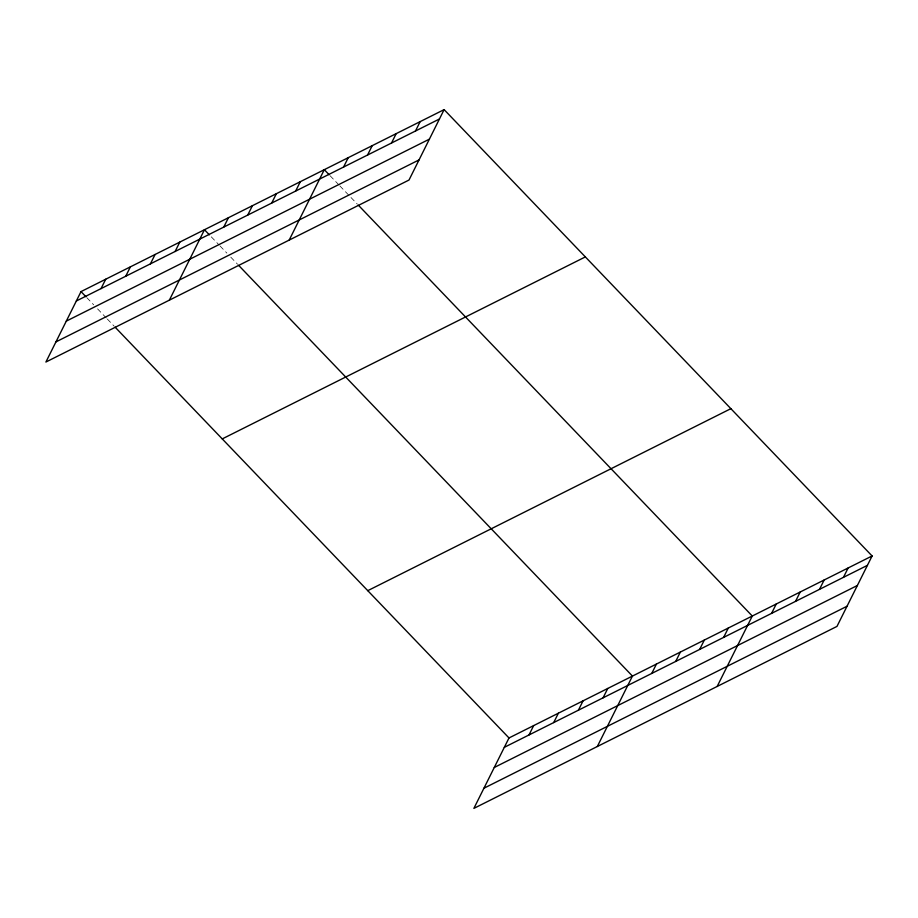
<?xml version="1.0" encoding="UTF-8"?>
<svg xmlns="http://www.w3.org/2000/svg" width="918" height="918" viewBox="0 0 918 918"><rect width="100%" height="100%" fill="white"/><g stroke="black" fill="none" stroke-linecap="round" stroke-linejoin="round"><path stroke-width="0.69" stroke-dasharray="4.59 3.44" d="M330.136 175.774L338.903 184.908M339.878 185.929L357.412 204.209M211.289 236.844L219.081 244.968M220.056 245.99L226.872 253.093M230.774 257.155L237.59 264.269M86.854 297.707L93.67 304.81M97.572 308.873L106.339 318.018M107.314 319.039L114.13 326.142"/><path stroke-width="1.38" d="M444.117 109.621L81.013 291.603L45.9 362.036L409.003 180.043L444.117 109.621L872.1 555.964L836.986 626.397L473.883 808.379L508.997 737.957L872.1 555.964M101.026 288.608L105.708 279.233M125.72 276.238L130.39 266.863M150.414 263.856L155.085 254.481M175.108 251.486L179.779 242.111M169.36 300.163L204.473 229.729L209.338 234.813M223.762 227.102L228.433 217.715M247.722 215.087L252.404 205.712M271.694 203.073L276.364 193.698M295.653 191.059L300.335 181.684M289.181 240.103L324.295 169.669L329.16 174.753M343.584 167.042L348.255 157.667M367.556 155.027L372.226 145.652M391.516 143.013L396.186 133.638M415.475 131.01L420.157 121.635M529.009 734.951L533.679 725.576M553.703 722.581L558.374 713.206M578.397 710.211L583.068 700.824M603.08 697.829L607.762 688.454M597.331 746.506L632.445 676.073L238.565 265.291M651.746 673.445L656.416 664.07M675.705 661.43L680.376 652.055M699.665 649.416L704.347 640.041M723.636 637.413L728.307 628.038M717.165 686.446L752.278 616.024L358.387 205.23M771.568 613.385L776.238 604.01M795.527 601.37L800.209 591.995M819.499 589.367L824.169 579.992M843.458 577.353L848.14 567.978M76.343 300.989L439.447 118.996M66.291 321.128L429.406 139.146M55.941 341.886L419.056 159.904M222.248 438.907L585.351 256.914M367.762 590.664L730.866 408.671M504.315 747.332L867.43 565.339M494.274 767.482L857.378 585.489M483.924 788.229L847.027 606.247M81.013 291.603L85.879 296.686M115.106 327.164L508.997 737.957"/></g></svg>
